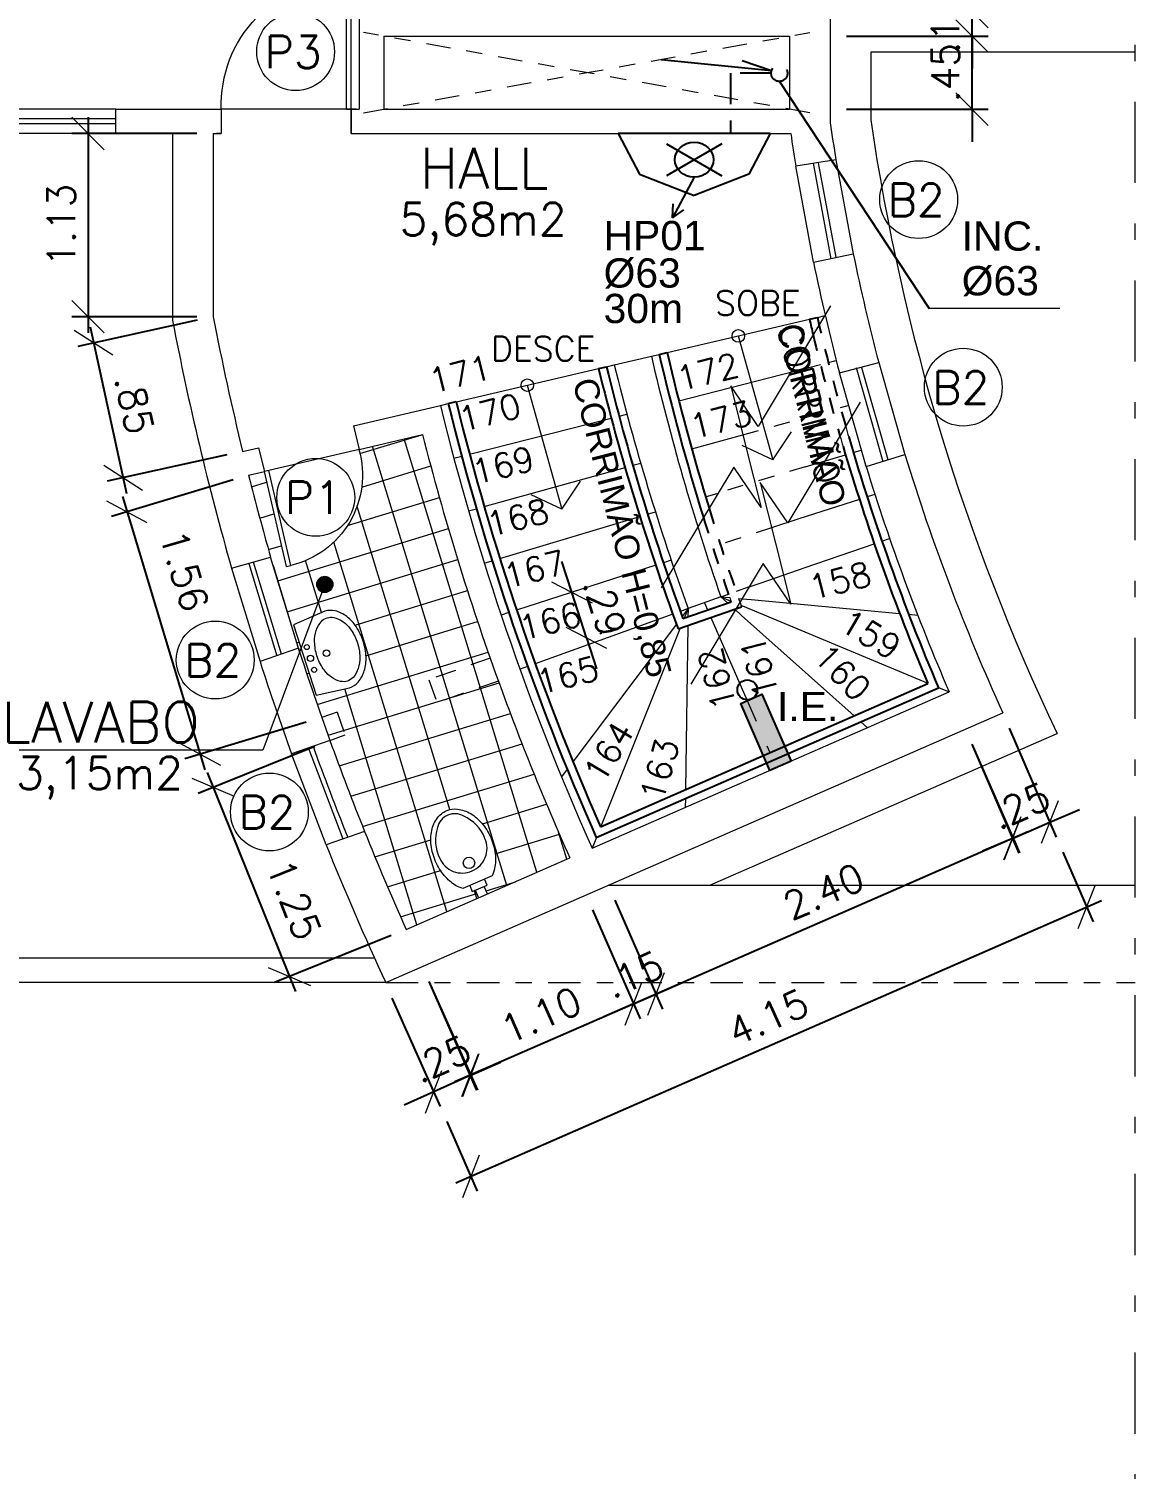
# Model space of a CAD drawing. Header units: millimetres. Extents: x 521 to 1055, y 261 to 520.
# Drawn here: x 718.69 to 725.5, y 388.07 to 396.94 of the extents above; entities that cross this region are included whole.
import ezdxf
from ezdxf.enums import TextEntityAlignment as Align

# ---------------------------------------------------------------- set-up
doc = ezdxf.new("R2010")
doc.units = ezdxf.units.MM
for name, pattern in [('CONTINU', [0]), ('DASHDOT', [1, 0.5, -0.25, 0, -0.25]), ('DASHDOTX2', [2, 1, -0.5, 0, -0.5]), ('DIVIDE2', [15.875, 6.35, -3.175, 0, -3.175, 0, -3.175]), ('HIDDEN', [9.525, 6.35, -3.175])]:
    doc.linetypes.add(name, pattern=pattern)
doc.layers.add('0.1', color=8, linetype='Continuous', lineweight=13)
doc.layers.add('ppci', color=8, linetype='Continuous')
doc.styles.add('80X50', font='romans.shx')
doc.styles.add('ROMANS', font='romans')
doc.styles.get("Standard").update_dxf_attribs({"font": 'romans.shx'})
doc.styles.add('STYLE1', font='sanss___.ttf')
doc.dimstyles.new('Fares Eng - 50', dxfattribs={"dimscale": 2, "dimtxt": 0.085, "dimasz": 0.1, "dimexe": 0.05, "dimexo": 0.05, "dimgap": 0.04, "dimtad": 1, "dimzin": 4, "dimdsep": 46, "dimtxsty": 'ROMANS', "dimblk1": 'OBLIQUE', "dimblk2": 'OBLIQUE', "dimsah": 1, "dimcen": 0.05, "dimdle": 0.05, "dimclrd": 8, "dimclre": 8, "dimclrt": 8, "dimaunit": 1, "dimadec": 0, "dimazin": 0, "dimtfac": 1, "dimtix": 1, "dimtmove": 2, "dimatfit": 0, "dimldrblk": 'OPEN90', "dimfxl": 1, "dimtolj": 1, "dimtzin": 0, "dimarcsym": 0})

# ---------------------------------------------------------------- blocks, each defined once
blk = doc.blocks.new('_OBLIQUE')
at = {"color": 0, "linetype": 'ByBlock'}
blk.add_line((-0.5, -0.5), (0.5, 0.5), dxfattribs=at)
blk = doc.blocks.new('*D457')
at = {"layer": '0.1', "color": 8, "linetype": 'CONTINU', "lineweight": -2, "transparency": 16777216}
for p, q in [((722.035, 393.4723), (721.9736, 393.6626)), ((722.1256, 393.1918), (722.035, 393.4723)), ((722.1162, 393.4985), (722.1302, 393.503)), ((722.1256, 393.1918), (722.1871, 393.0015)), ((722.2068, 393.218), (722.2208, 393.2225))]:
    blk.add_line(p, q, dxfattribs=at)
at = {"layer": 'DEFPOINTS', "color": 0, "linetype": 'CONTINU', "lineweight": -2, "transparency": 16777216}
for p in [(722.021, 393.4677), (722.035, 393.4723), (722.1116, 393.1873)]:
    blk.add_point(p, dxfattribs=at)
at = {"layer": '0.1', "color": 8, "linetype": 'CONTINU', "lineweight": -2, "transparency": 16777216, "xscale": 0.2, "yscale": 0.2, "zscale": 0.2}
for p, rotation in [((722.035, 393.4723), 287.8981106747853), ((722.1256, 393.1918), 107.8981106747853)]:
    blk.add_blockref('_OBLIQUE', p, dxfattribs=dict(at, rotation=rotation))
at = {"layer": '0.1', "color": 8, "linetype": 'CONTINU', "transparency": 16777216, "insert": (722.2373, 393.3827), "char_height": 0.17, "attachment_point": 5, "rotation": 287.89811, "style": 'ROMANS'}
blk.add_mtext('\\A1;.29', dxfattribs=at)
blk = doc.blocks.new('_Open90')
at = {"color": 0, "linetype": 'ByBlock', "lineweight": -2}
for p, q in [((-0.5, 0.5), (0, 0)), ((0, 0), (-1, 0)), ((0, 0), (-0.5, -0.5))]:
    blk.add_line(p, q, dxfattribs=at)
blk = doc.blocks.new('P60')
at = {"color": 252}
blk.add_lwpolyline([(-0.6, 0.0596), (0, 0.0596), (0, 0.03), (-0.6, 0.03)], close=True, dxfattribs=at)
at = {"color": 8}
blk.add_arc((-0.0289, 0.0596), 0.5711, 87.10254, 180, dxfattribs=at)
blk = doc.blocks.new('Vaso')
for points in [[(0.03, -0.05), (0.03, 0), (-0.03, 0), (-0.03, -0.05)], [(0.05, -0.09), (0.05, -0.05), (-0.05, -0.05), (-0.05, -0.09)]]:
    blk.add_lwpolyline(points)
for points in [[(0.1829, -0.31, -0.071776), (0.168, -0.4129, -0.083144), (0.1287, -0.4938, -0.106699), (0.0652, -0.5518, -0.132564), (-0.0021, -0.57, -0.132564), (-0.0694, -0.5518, -0.106699), (-0.1329, -0.4938, -0.083144), (-0.1722, -0.4129, -0.071776), (-0.1871, -0.31, -0.071776), (-0.1722, -0.2071, -0.083144), (-0.1329, -0.1262, -0.060171), (-0.1, -0.09), (0.0958, -0.09, -0.060171), (0.1287, -0.1262, -0.083144), (0.168, -0.2071, -0.071776)], [(-0.0876, -0.4972, 0.2474), (0, -0.5413, 0.2474), (0.0876, -0.4972, 0.197858), (0.1521, -0.3175, 0.418329), (0, -0.1675, 0.418329), (-0.1521, -0.3175, 0.197858)]]:
    blk.add_lwpolyline(points, format="xyb", close=True)
blk.add_circle((-0.0021, -0.22), 0.0352)
blk = doc.blocks.new('Cuba-emp')
blk.add_lwpolyline([(0.21, 0.2482), (0, 0.2274), (0, -0.2274), (0.21, -0.2482, 0.137816), (0.2706, -0.2312, 0.107041), (0.3288, -0.1757, 0.080751), (0.3645, -0.099, 0.068643), (0.378, -0.0007, 0.068643), (0.3645, 0.0976, 0.080751), (0.3288, 0.1743, 0.107041), (0.2706, 0.2298, 0.115752), (0.21, 0.2482)], format="xyb")
blk.add_lwpolyline([(0.21, 0.2045, -0.131827), (0.2501, 0.1937, -0.106633), (0.2967, 0.1515, -0.083482), (0.3283, 0.0871, -0.072232), (0.3409, 0, -0.072232), (0.3283, -0.0871, -0.083482), (0.2967, -0.1515, -0.106633), (0.2501, -0.1937, -0.131827), (0.21, -0.2045, -0.131827), (0.1699, -0.1937, -0.106633), (0.1233, -0.1515, -0.083482), (0.0918, -0.0871, -0.072232), (0.0791, 0, -0.072232), (0.0918, 0.0871, -0.083482), (0.1233, 0.1515, -0.106633), (0.1699, 0.1937, -0.131827)], format="xyb", close=True)
for centre, radius in [((0.0365, -0.0023), 0.0193), ((0.0365, -0.0023), 0.0193), ((0.0358, 0.0711), 0.0155), ((0.1403, -0.0014), 0.0198), ((0.0358, -0.0757), 0.0155)]:
    blk.add_circle(centre, radius)
blk = doc.blocks.new('ÁREA')
for p in [(0.00005, 0.003762), (0, 0)]:
    blk.add_attdef('COMPARTIMENTO', text='', height=0.0025).set_placement(p, align=Align.CENTER)
at = {"color": 1}
for p in [(-0.00005, -0.003762), (-0.000099, -0.007523)]:
    blk.add_attdef('ÁREA', text='', height=0.002, dxfattribs=at).set_placement(p, align=Align.CENTER)
blk = doc.blocks.new('*D567')
at = {"layer": '0.1', "color": 8, "linetype": 'CONTINU', "lineweight": -2, "transparency": 16777216}
for p, q in [((722.1625, 391.517), (722.4553, 390.8472)), ((721.1546, 391.0765), (721.4473, 390.4066)), ((722.5069, 390.9788), (721.3156, 390.4582))]:
    blk.add_line(p, q, dxfattribs=at)
at = {"layer": 'DEFPOINTS', "color": 0, "linetype": 'CONTINU', "lineweight": -2, "transparency": 16777216}
for p in [(722.1225, 391.6086), (721.1145, 391.1681), (721.4072, 390.4983)]:
    blk.add_point(p, dxfattribs=at)
at = {"layer": '0.1', "color": 8, "linetype": 'CONTINU', "lineweight": -2, "transparency": 16777216, "xscale": 0.2, "yscale": 0.2, "zscale": 0.2}
for p, rotation in [((722.4152, 390.9388), 23.6073275904079), ((721.4072, 390.4983), 203.6073275904079)]:
    blk.add_blockref('_OBLIQUE', p, dxfattribs=dict(at, rotation=rotation))
at = {"layer": '0.1', "color": 8, "linetype": 'CONTINU', "transparency": 16777216, "insert": (721.8452, 390.8697), "char_height": 0.17, "attachment_point": 5, "rotation": 23.60733, "style": 'ROMANS'}
blk.add_mtext('\\A1;1.10', dxfattribs=at)
blk = doc.blocks.new('*D568')
at = {"layer": '0.1', "color": 8, "linetype": 'CONTINU', "lineweight": -2, "transparency": 16777216}
for p, q in [((722.3, 391.5771), (722.5927, 390.9072)), ((722.1625, 391.517), (722.4553, 390.8472)), ((722.5527, 390.9989), (722.7359, 391.079)), ((722.4152, 390.9388), (722.5527, 390.9989)), ((722.4152, 390.9388), (722.232, 390.8587))]:
    blk.add_line(p, q, dxfattribs=at)
at = {"layer": 'DEFPOINTS', "color": 0, "linetype": 'CONTINU', "lineweight": -2, "transparency": 16777216}
for p in [(722.2599, 391.6687), (722.1225, 391.6086), (722.5527, 390.9989)]:
    blk.add_point(p, dxfattribs=at)
at = {"layer": '0.1', "color": 8, "linetype": 'CONTINU', "lineweight": -2, "transparency": 16777216, "xscale": 0.2, "yscale": 0.2, "zscale": 0.2}
for p, rotation in [((722.5527, 390.9989), 203.6073275903514), ((722.4152, 390.9388), 23.60732759035138)]:
    blk.add_blockref('_OBLIQUE', p, dxfattribs=dict(at, rotation=rotation))
at = {"layer": '0.1', "color": 8, "linetype": 'CONTINU', "transparency": 16777216, "insert": (722.4179, 391.12), "char_height": 0.17, "attachment_point": 5, "rotation": 23.60733, "style": 'ROMANS'}
blk.add_mtext('\\A1;.15', dxfattribs=at)
blk = doc.blocks.new('*D569')
at = {"layer": '0.1', "color": 8, "linetype": 'CONTINU', "lineweight": -2, "transparency": 16777216}
for p, q in [((721.1552, 391.0768), (721.4535, 390.408)), ((720.9269, 390.9749), (721.2252, 390.3062)), ((721.4128, 390.4993), (721.5954, 390.5808)), ((721.4128, 390.4993), (721.1844, 390.3975)), ((721.1844, 390.3975), (721.0018, 390.316))]:
    blk.add_line(p, q, dxfattribs=at)
at = {"layer": 'DEFPOINTS', "color": 0, "linetype": 'CONTINU', "lineweight": -2, "transparency": 16777216}
for p in [(721.1145, 391.1681), (720.8862, 391.0663), (721.1844, 390.3975)]:
    blk.add_point(p, dxfattribs=at)
at = {"layer": '0.1', "color": 8, "linetype": 'CONTINU', "lineweight": -2, "transparency": 16777216, "xscale": 0.2, "yscale": 0.2, "zscale": 0.2}
for p, rotation in [((721.4128, 390.4993), 204.0350985561813), ((721.1844, 390.3975), 24.03509855618129)]:
    blk.add_blockref('_OBLIQUE', p, dxfattribs=dict(at, rotation=rotation))
at = {"layer": '0.1', "color": 8, "linetype": 'CONTINU', "transparency": 16777216, "insert": (721.2314, 390.5991), "char_height": 0.17, "attachment_point": 5, "rotation": 24.0351, "style": 'ROMANS'}
blk.add_mtext('\\A1;.25', dxfattribs=at)
blk = doc.blocks.new('*D570')
at = {"layer": '0.1', "color": 8, "linetype": 'CONTINU', "lineweight": -2, "transparency": 16777216}
for p, q in [((724.4991, 392.5382), (724.7918, 391.8683)), ((722.461, 390.9588), (724.8434, 392)), ((722.3, 391.5771), (722.5927, 390.9072))]:
    blk.add_line(p, q, dxfattribs=at)
at = {"layer": 'DEFPOINTS', "color": 0, "linetype": 'CONTINU', "lineweight": -2, "transparency": 16777216}
for p in [(724.459, 392.6298), (724.7518, 391.96), (722.2599, 391.6687)]:
    blk.add_point(p, dxfattribs=at)
at = {"layer": '0.1', "color": 8, "linetype": 'CONTINU', "lineweight": -2, "transparency": 16777216, "xscale": 0.2, "yscale": 0.2, "zscale": 0.2}
for p, rotation in [((724.7518, 391.96), 23.60732759040609), ((722.5527, 390.9989), 203.6073275904061)]:
    blk.add_blockref('_OBLIQUE', p, dxfattribs=dict(at, rotation=rotation))
at = {"layer": '0.1', "color": 8, "linetype": 'CONTINU', "transparency": 16777216, "insert": (723.5862, 391.6306), "char_height": 0.17, "attachment_point": 5, "rotation": 23.60733, "style": 'ROMANS'}
blk.add_mtext('\\A1;2.40', dxfattribs=at)
blk = doc.blocks.new('*D571')
at = {"layer": '0.1', "color": 8, "linetype": 'CONTINU', "lineweight": -2, "transparency": 16777216}
for p, q in [((724.7282, 392.637), (725.0181, 391.9646)), ((724.4986, 392.538), (724.7885, 391.8656)), ((724.9785, 392.0565), (725.1622, 392.1356)), ((724.7489, 391.9575), (724.9785, 392.0565)), ((724.7489, 391.9575), (724.5653, 391.8783))]:
    blk.add_line(p, q, dxfattribs=at)
at = {"layer": 'DEFPOINTS', "color": 0, "linetype": 'CONTINU', "lineweight": -2, "transparency": 16777216}
for p in [(724.6886, 392.7288), (724.459, 392.6298), (724.9785, 392.0565)]:
    blk.add_point(p, dxfattribs=at)
at = {"layer": '0.1', "color": 8, "linetype": 'CONTINU', "lineweight": -2, "transparency": 16777216, "xscale": 0.2, "yscale": 0.2, "zscale": 0.2}
for p, rotation in [((724.9785, 392.0565), 203.3250614767687), ((724.7489, 391.9575), 23.32506147676869)]:
    blk.add_blockref('_OBLIQUE', p, dxfattribs=dict(at, rotation=rotation))
at = {"layer": '0.1', "color": 8, "linetype": 'CONTINU', "transparency": 16777216, "insert": (724.7984, 392.1585), "char_height": 0.17, "attachment_point": 5, "rotation": 23.32506, "style": 'ROMANS'}
blk.add_mtext('\\A1;.25', dxfattribs=at)
blk = doc.blocks.new('*D572')
at = {"layer": '0.1', "color": 8, "linetype": 'CONTINU', "lineweight": -2, "transparency": 16777216}
for p, q in [((725.0582, 391.873), (725.246, 391.4434)), ((721.3214, 389.8365), (725.2976, 391.5751)), ((721.2652, 390.2145), (721.4531, 389.7849))]:
    blk.add_line(p, q, dxfattribs=at)
at = {"layer": 'DEFPOINTS', "color": 0, "linetype": 'CONTINU', "lineweight": -2, "transparency": 16777216}
for p in [(725.0181, 391.9646), (725.206, 391.535), (721.2252, 390.3062)]:
    blk.add_point(p, dxfattribs=at)
at = {"layer": '0.1', "color": 8, "linetype": 'CONTINU', "lineweight": -2, "transparency": 16777216, "xscale": 0.2, "yscale": 0.2, "zscale": 0.2}
for p, rotation in [((725.206, 391.535), 23.61734848958396), ((721.413, 389.8766), 203.617348489584)]:
    blk.add_blockref('_OBLIQUE', p, dxfattribs=dict(at, rotation=rotation))
at = {"layer": '0.1', "color": 8, "linetype": 'CONTINU', "transparency": 16777216, "insert": (723.2434, 390.857), "char_height": 0.17, "attachment_point": 5, "rotation": 23.61735, "style": 'ROMANS'}
blk.add_mtext('\\A1;4.15', dxfattribs=at)
blk = doc.blocks.new('*D636')
at = {"layer": '0.1', "color": 8, "linetype": 'CONTINU', "lineweight": -2, "transparency": 16777216}
for p, q in [((719.0554, 396.3965), (719.0554, 395.0691)), ((719.7264, 396.2965), (718.9554, 396.2965)), ((719.7264, 395.1691), (718.9554, 395.1691))]:
    blk.add_line(p, q, dxfattribs=at)
at = {"layer": 'DEFPOINTS', "color": 0, "linetype": 'CONTINU', "lineweight": -2, "transparency": 16777216}
for p in [(719.8264, 396.2965), (719.0554, 395.1691), (719.8264, 395.1691)]:
    blk.add_point(p, dxfattribs=at)
at = {"layer": '0.1', "color": 8, "linetype": 'CONTINU', "lineweight": -2, "transparency": 16777216, "xscale": 0.2, "yscale": 0.2, "zscale": 0.2}
for p, rotation in [((719.0554, 396.2965), 90), ((719.0554, 395.1691), 270)]:
    blk.add_blockref('_OBLIQUE', p, dxfattribs=dict(at, rotation=rotation))
at = {"layer": '0.1', "color": 8, "linetype": 'CONTINU', "transparency": 16777216, "insert": (718.8904, 395.7328), "char_height": 0.17, "attachment_point": 5, "rotation": 90, "style": 'ROMANS'}
blk.add_mtext('\\A1;1.13', dxfattribs=at)
blk = doc.blocks.new('*D637')
at = {"layer": '0.1', "color": 8, "linetype": 'CONTINU', "lineweight": -2, "transparency": 16777216}
for p, q in [((719.7287, 395.1478), (718.9919, 394.9866)), ((719.0682, 395.1057), (719.2925, 394.0802)), ((719.9102, 394.3177), (719.1734, 394.1565))]:
    blk.add_line(p, q, dxfattribs=at)
at = {"layer": 'DEFPOINTS', "color": 0, "linetype": 'CONTINU', "lineweight": -2, "transparency": 16777216}
for p in [(719.8264, 395.1691), (720.0079, 394.339), (719.2711, 394.1779)]:
    blk.add_point(p, dxfattribs=at)
at = {"layer": '0.1', "color": 8, "linetype": 'CONTINU', "lineweight": -2, "transparency": 16777216, "xscale": 0.2, "yscale": 0.2, "zscale": 0.2}
for p, rotation in [((719.0896, 395.008), 102.3347759635449), ((719.2711, 394.1779), 282.3347759635448)]:
    blk.add_blockref('_OBLIQUE', p, dxfattribs=dict(at, rotation=rotation))
at = {"layer": '0.1', "color": 8, "linetype": 'CONTINU', "transparency": 16777216, "insert": (719.3416, 394.6282), "char_height": 0.17, "attachment_point": 5, "rotation": 282.33478, "style": 'ROMANS'}
blk.add_mtext('\\A1;.85', dxfattribs=at)
blk = doc.blocks.new('*D638')
at = {"layer": '0.1', "color": 8, "linetype": 'CONTINU', "lineweight": -2, "transparency": 16777216}
for p, q in [((724.5, 396.8965), (724.5, 397.0965)), ((723.7264, 396.8965), (724.6, 396.8965)), ((724.5, 396.4465), (724.5, 396.8965)), ((723.7264, 396.4465), (724.6, 396.4465)), ((724.5, 396.4465), (724.5, 396.2465))]:
    blk.add_line(p, q, dxfattribs=at)
at = {"layer": 'DEFPOINTS', "color": 0, "linetype": 'CONTINU', "lineweight": -2, "transparency": 16777216}
for p in [(723.6264, 396.8965), (724.5, 396.8965), (723.6264, 396.4465)]:
    blk.add_point(p, dxfattribs=at)
at = {"layer": '0.1', "color": 8, "linetype": 'CONTINU', "lineweight": -2, "transparency": 16777216, "xscale": 0.2, "yscale": 0.2, "zscale": 0.2}
for p, rotation in [((724.5, 396.8965), 270), ((724.5, 396.4465), 90)]:
    blk.add_blockref('_OBLIQUE', p, dxfattribs=dict(at, rotation=rotation))
at = {"layer": '0.1', "color": 8, "linetype": 'CONTINU', "transparency": 16777216, "insert": (724.335, 396.6715), "char_height": 0.17, "attachment_point": 5, "rotation": 90, "style": 'ROMANS'}
blk.add_mtext('\\A1;.45', dxfattribs=at)
blk = doc.blocks.new('*D573')
at = {"layer": '0.1', "color": 8, "linetype": 'CONTINU', "lineweight": -2, "transparency": 16777216}
for p, q in [((724.5, 397.0465), (724.5, 397.2465)), ((723.7264, 397.0465), (724.6, 397.0465)), ((724.5, 396.8965), (724.5, 397.0465)), ((723.7264, 396.8965), (724.6, 396.8965)), ((724.5, 396.8965), (724.5, 396.6965))]:
    blk.add_line(p, q, dxfattribs=at)
at = {"layer": 'DEFPOINTS', "color": 0, "linetype": 'CONTINU', "lineweight": -2, "transparency": 16777216}
for p in [(723.6264, 397.0465), (724.5, 397.0465), (723.6264, 396.8965)]:
    blk.add_point(p, dxfattribs=at)
at = {"layer": '0.1', "color": 8, "linetype": 'CONTINU', "lineweight": -2, "transparency": 16777216, "xscale": 0.2, "yscale": 0.2, "zscale": 0.2}
for p, rotation in [((724.5, 397.0465), 270), ((724.5, 396.8965), 90)]:
    blk.add_blockref('_OBLIQUE', p, dxfattribs=dict(at, rotation=rotation))
at = {"layer": '0.1', "color": 8, "linetype": 'CONTINU', "transparency": 16777216, "insert": (724.335, 396.9715), "char_height": 0.17, "attachment_point": 5, "rotation": 90, "style": 'ROMANS'}
blk.add_mtext('\\A1;.15', dxfattribs=at)
blk = doc.blocks.new('*D1799')
at = {"layer": '0.1', "color": 8, "linetype": 'CONTINU', "lineweight": -2, "transparency": 16777216}
for p, q in [((719.9484, 394.1645), (719.2003, 393.9385)), ((719.2671, 394.0631), (719.7756, 392.3804)), ((720.399, 392.6732), (719.6509, 392.4472))]:
    blk.add_line(p, q, dxfattribs=at)
at = {"layer": 'DEFPOINTS', "color": 0, "linetype": 'CONTINU', "lineweight": -2, "transparency": 16777216}
for p in [(720.0442, 394.1935), (720.4948, 392.7021), (719.7466, 392.4761)]:
    blk.add_point(p, dxfattribs=at)
at = {"layer": '0.1', "color": 8, "linetype": 'CONTINU', "lineweight": -2, "transparency": 16777216, "xscale": 0.2, "yscale": 0.2, "zscale": 0.2}
for p, rotation in [((719.296, 393.9674), 106.8125133954057), ((719.7466, 392.4761), 286.8125133954057)]:
    blk.add_blockref('_OBLIQUE', p, dxfattribs=dict(at, rotation=rotation))
at = {"layer": '0.1', "color": 8, "linetype": 'CONTINU', "transparency": 16777216, "insert": (719.6482, 393.6065), "char_height": 0.17, "attachment_point": 5, "rotation": 286.81251, "style": 'ROMANS'}
blk.add_mtext('\\A1;1.56', dxfattribs=at)
blk = doc.blocks.new('*D1800')
at = {"layer": '0.1', "color": 8, "linetype": 'CONTINU', "lineweight": -2, "transparency": 16777216}
for p, q in [((720.4524, 392.5235), (719.7341, 392.2338)), ((719.7895, 392.364), (720.3335, 391.0148)), ((720.9216, 391.3598), (720.2033, 391.0701))]:
    blk.add_line(p, q, dxfattribs=at)
at = {"layer": 'DEFPOINTS', "color": 0, "linetype": 'CONTINU', "lineweight": -2, "transparency": 16777216}
for p in [(720.5452, 392.5609), (721.0144, 391.3972), (720.2961, 391.1075)]:
    blk.add_point(p, dxfattribs=at)
at = {"layer": '0.1', "color": 8, "linetype": 'CONTINU', "lineweight": -2, "transparency": 16777216, "xscale": 0.2, "yscale": 0.2, "zscale": 0.2}
for p, rotation in [((719.8269, 392.2712), 111.9601388163917), ((720.2961, 391.1075), 291.9601388163917)]:
    blk.add_blockref('_OBLIQUE', p, dxfattribs=dict(at, rotation=rotation))
at = {"layer": '0.1', "color": 8, "linetype": 'CONTINU', "transparency": 16777216, "insert": (720.3245, 391.5816), "char_height": 0.17, "attachment_point": 5, "rotation": 291.96014, "style": 'ROMANS'}
blk.add_mtext('\\A1;1.25', dxfattribs=at)
blk = doc.blocks.new('P80')
for points in [[(0, 0.86), (0, 0.83), (0.15, 0.83), (0.15, 0.86)], [(0, 0), (0, 0.03), (0.15, 0.03), (0.15, 0)]]:
    blk.add_lwpolyline(points)
blk.add_lwpolyline([(-0.8, 0.06), (0, 0.06), (0, 0.03), (-0.8, 0.03)], close=True)
at = {"color": 8}
blk.add_arc((-0.0251, 0.0555), 0.7749, 88.14082, 179.6698, dxfattribs=at)

msp = doc.modelspace()

# ---------------------------------------------------------------- hatches: boundary and pattern name
at = {"layer": '0.1'}
h = msp.add_hatch(dxfattribs=at)
h.set_pattern_fill('_USER', color=8, scale=0.2, angle=17, style=0, double=1, pattern_type=0)
h.set_pattern_definition([(17, (720.04415, 391.39717), (-0.058474, 0.191261), []), (107, (720.04415, 391.39717), (-0.191261, -0.058474), [])])
h.paths.add_polyline_path([(721.11563, 394.44332), (720.72368, 394.35192, -0.429104), (720.30444, 393.63805), (720.27562, 393.63133), (720.13936, 394.21565), (720.11014, 394.20884), (720.04415, 394.19345, 0.0075426), (720.18033, 393.68877), (720.35089, 393.12855, 0.0003492), (720.35834, 393.10553), (720.36699, 393.12864), (720.32057, 393.27279), (720.44041, 393.32491), (720.4963, 393.47432, -0.3128508), (720.46393, 393.521, -1), (720.56361, 393.521, -0.5234024), (720.4963, 393.47432), (720.44041, 393.32491), (720.51409, 393.35695, -0.1157522), (720.57741, 393.35798, -0.1070412), (720.64984, 393.32303, -0.0807505), (720.70727, 393.26099, -0.0686428), (720.75033, 393.17153, -0.0686428), (720.76756, 393.07376, -0.0807505), (720.75712, 392.98986, -0.1070412), (720.71869, 392.91921, -0.1378156), (720.66624, 392.88444), (720.45998, 392.83987), (720.36699, 393.12864), (720.35834, 393.10553, 0.0061443), (720.49476, 392.70213), (720.58909, 392.73533), (720.6395, 392.59406), (720.54517, 392.56086, 0.0086605), (720.75907, 392.00006, 0.0094474), (721.01439, 391.39717), (721.46058, 391.59217), (721.44056, 391.63799), (721.42223, 391.62998), (721.40621, 391.66663), (721.36425, 391.6483, -0.060172), (721.31961, 391.66824, -0.0831447), (721.25117, 391.72662, -0.0717749), (721.19634, 391.815, -0.0717749), (721.16872, 391.91528, -0.0831455), (721.17236, 392.00516, -0.1066992), (721.20736, 392.08376, -0.1325636), (721.26173, 392.12733, -0.1325636), (721.33064, 392.13763, -0.1066992), (721.41209, 392.10994, -0.0831455), (721.48053, 392.05156, -0.0717749), (721.53537, 391.96317, -0.0717749), (721.56299, 391.86289, -0.0831447), (721.55934, 391.77301, -0.060172), (721.54366, 391.7267), (721.49784, 391.70668), (721.51386, 391.67003), (721.49553, 391.66202), (721.51556, 391.6162), (722.02237, 391.8377, -0.0180892), (721.58283, 392.92605), (721.20548, 392.79325), (721.15507, 392.93452), (721.53238, 393.06732, -0.022161)])
h.paths.add_polyline_path([(721.58283, 392.92605, -0.002311), (721.53238, 393.06732), (721.15507, 392.93452), (721.20548, 392.79325)], flags=17)
h.paths.add_polyline_path([(720.58909, 392.73533), (720.49476, 392.70213, 0.0021643), (720.54517, 392.56086), (720.6395, 392.59406)], flags=17)
at = {"layer": '0.1', "linetype": 'CONTINU'}
msp.add_hatch(color=8, dxfattribs=at).paths.add_polyline_path([(720.56361, 393.521, 1), (720.46393, 393.521, 1)])
at = {"layer": 'ppci'}
msp.add_hatch(color=10, dxfattribs=at).paths.add_polyline_path([(723.20576, 392.84439), (723.07519, 392.78732), (723.25481, 392.37633), (723.38538, 392.43339)])

# ---------------------------------------------------------------- linework, layer by layer
at = {"layer": '0.1', "color": 8, "linetype": 'DASHDOTX2', "ltscale": 0.5}
msp.add_line((725.50474, 365.19275), (725.50474, 428.20423), dxfattribs=at)
at = {"layer": '0.1', "color": 7}
for p, q in [((720.72637, 397.62149), (720.72637, 396.44649)), ((723.62637, 397.04649), (723.62637, 396.36249)), ((720.87637, 396.89649), (723.37637, 396.89649)), ((720.87637, 396.89649), (720.87637, 396.44649)), ((723.37637, 396.89649), (723.37637, 396.44649)), ((719.22637, 396.29649), (719.22637, 396.44649)), ((719.22637, 396.44649), (719.87637, 396.44649)), ((719.87637, 396.44649), (719.87637, 396.29649)), ((720.67637, 396.29649), (720.67637, 396.44649)), ((720.67637, 396.44649), (720.72637, 396.44649)), ((720.87637, 396.44649), (723.37637, 396.44649)), ((719.22637, 396.29649), (719.57637, 396.29649)), ((719.57637, 396.29649), (719.57637, 395.14529)), ((719.82637, 396.29649), (719.87637, 396.29649)), ((719.82637, 396.29649), (719.82637, 395.16912)), ((720.67637, 396.29649), (723.38336, 396.29649)), ((723.66125, 396.13521), (723.41447, 396.09518)), ((723.52349, 395.50503), (723.76828, 395.5558)), ((722.29664, 394.87275), (722.52476, 394.92595)), ((723.68316, 394.82324), (723.92504, 394.88644)), ((720.68968, 394.49801), (721.22531, 394.62292)), ((720.68968, 394.49801), (720.72594, 394.35244)), ((720.72594, 394.35244), (721.11563, 394.44332)), ((720.00789, 394.33902), (720.10529, 394.36173)), ((720.10529, 394.36173), (720.14155, 394.21617)), ((723.84753, 394.24605), (724.08642, 394.31976)), ((720.04415, 394.19345), (720.14155, 394.21617)), ((719.93997, 393.62001), (720.18033, 393.68877)), ((722.95253, 393.44468), (722.75082, 393.37191)), ((720.35089, 393.12855), (720.11499, 393.04553)), ((722.15982, 391.89777), (724.35893, 392.85887)), ((720.88874, 391.06942), (724.6891, 392.73034)), ((720.54517, 392.56086), (720.30934, 392.47786)), ((720.75907, 392.00006), (720.52303, 391.91699)), ((721.01439, 391.39717), (722.02237, 391.8377))]:
    msp.add_line(p, q, dxfattribs=at)
at = {"layer": '0.1', "color": 8, "linetype": 'DASHDOT', "ltscale": 0.3}
for p, q in [((720.75137, 396.42399), (723.50137, 396.91899)), ((723.50137, 396.42399), (720.75137, 396.91899))]:
    msp.add_line(p, q, dxfattribs=at)
at = {"layer": '0.1', "color": 8}
for p, q in [((725.50474, 396.79649), (723.87637, 396.79649)), ((723.87637, 396.79649), (723.87637, 396.38057)), ((723.06039, 395.05085), (723.27206, 394.28823)), ((721.76097, 394.74783), (721.97264, 393.98521)), ((723.27206, 394.28823), (723.3877, 394.46017)), ((723.27206, 394.28823), (723.08434, 394.37598)), ((721.97264, 393.98521), (722.08828, 394.15715)), ((721.97264, 393.98521), (721.78493, 394.07296)), ((720.24703, 393.092), (720.07456, 393.65851)), ((720.35089, 393.12855), (720.18033, 393.68877)), ((722.88588, 391.66942), (725.02365, 392.60372)), ((722.26161, 391.66942), (725.50474, 391.66942)), ((720.82014, 391.21942), (717.37637, 391.21942)), ((720.88874, 391.06942), (717.37637, 391.06942))]:
    msp.add_line(p, q, dxfattribs=at)
at = {"layer": '0.1', "color": 8, "linetype": 'CONTINU', "lineweight": -2}
msp.add_line((723.31322, 396.61767), (724.23563, 395.21947), dxfattribs=at)
at = {"layer": '0.1', "color": 8, "linetype": 'CONTINU'}
for p, q in [((719.22637, 396.44649), (717.22637, 396.44649)), ((720.67637, 396.44649), (719.87637, 396.44649)), ((719.22637, 396.38649), (717.22637, 396.38649)), ((719.22637, 396.35649), (717.22637, 396.35649)), ((719.22637, 396.29649), (717.22637, 396.29649)), ((723.52349, 395.50503), (723.41447, 396.09518)), ((723.63166, 395.52501), (723.52264, 396.11517)), ((723.55308, 396.11523), (723.66011, 395.53582)), ((723.66125, 396.13521), (723.76828, 395.5558)), ((725.04082, 395.21947), (724.23563, 395.21947)), ((722.62215, 394.94866), (723.49863, 395.15305)), ((723.54733, 395.1644), (723.59602, 395.17576)), ((722.52476, 394.92595), (722.57345, 394.9373)), ((721.3227, 394.64563), (722.19925, 394.85004)), ((722.24794, 394.86139), (722.29664, 394.87275)), ((722.69478, 394.65122), (723.56682, 394.87382)), ((723.61526, 394.88619), (723.66371, 394.89855)), ((723.95332, 394.27618), (723.78895, 394.85337)), ((723.81924, 394.85631), (723.98062, 394.28964)), ((723.92504, 394.88644), (724.08642, 394.31976)), ((723.84753, 394.24605), (723.68316, 394.82324)), ((721.22531, 394.62292), (721.274, 394.63427)), ((723.68907, 394.60909), (723.73725, 394.62246)), ((721.40569, 394.32217), (722.27779, 394.54478)), ((722.32624, 394.55715), (722.37469, 394.56952)), ((722.77367, 394.35501), (723.08876, 394.44247)), ((720.72594, 394.35244), (720.14155, 394.21617)), ((723.47191, 394.2444), (723.72078, 394.31909)), ((723.76866, 394.33346), (723.81655, 394.34783)), ((721.30879, 394.29743), (721.35724, 394.3098)), ((721.4955, 394.00025), (722.36278, 394.24097)), ((722.41097, 394.25434), (722.45915, 394.26771)), ((722.85876, 394.06038), (722.9358, 394.0835)), ((723.90153, 394.07504), (723.85395, 394.05967)), ((721.39914, 393.9735), (721.44732, 393.98687)), ((722.50202, 393.95332), (722.54992, 393.96769)), ((723.80637, 394.04431), (723.43303, 393.92374)), ((721.59205, 393.68022), (722.45413, 393.93895)), ((723.43303, 393.92374), (723.26562, 393.86967)), ((723.94479, 393.78807), (723.99204, 393.80443)), ((723.47311, 393.62484), (723.89754, 393.77172)), ((719.93997, 393.62001), (720.11499, 393.04553)), ((720.04574, 393.65027), (720.21884, 393.08208)), ((721.49626, 393.65147), (721.54416, 393.66585)), ((722.5517, 393.63911), (721.69519, 393.3625)), ((722.64687, 393.66984), (722.59929, 393.65448)), ((723.20129, 393.53077), (723.47311, 393.62484)), ((720.51377, 393.521), (720.13191, 392.50026)), ((723.12819, 393.50547), (723.20129, 393.53077)), ((722.95253, 393.44468), (722.99978, 393.46103)), ((722.95253, 393.44468), (723.01443, 393.4189)), ((722.95253, 393.44468), (723.0072, 393.43963)), ((722.95253, 393.44468), (722.99528, 393.40657)), ((723.12819, 393.50547), (723.04703, 393.47739)), ((723.06192, 393.43457), (723.13922, 393.42743)), ((723.13922, 393.42743), (724.05392, 393.34289)), ((721.64761, 393.34713), (721.60003, 393.33176)), ((722.65675, 393.33798), (721.81016, 393.03256)), ((722.75082, 393.37191), (722.70379, 393.35495)), ((722.75082, 393.37191), (722.71492, 393.3242)), ((722.75082, 393.37191), (722.72757, 393.31392)), ((722.75082, 393.37191), (722.75013, 393.32173)), ((722.85167, 393.4083), (722.8712, 393.36363)), ((723.03803, 393.36845), (723.08086, 393.33027)), ((723.0765, 393.39304), (723.11015, 393.37903)), ((723.11015, 393.37903), (724.2267, 392.91395)), ((722.67906, 393.27655), (722.04164, 392.4294)), ((722.70294, 393.25249), (722.21286, 392.03009)), ((722.74939, 393.26856), (722.73543, 392.25847)), ((722.89128, 393.31767), (723.1704, 392.67902)), ((723.08086, 393.33027), (723.77396, 392.71235)), ((724.10946, 393.33775), (724.16506, 393.33261)), ((721.76313, 393.01559), (721.71609, 392.99863)), ((724.29269, 392.88647), (724.35893, 392.85887)), ((723.81503, 392.67574), (723.8561, 392.63912)), ((720.13191, 392.50026), (718.39079, 392.50026)), ((720.52303, 391.91699), (720.30934, 392.47786)), ((720.62683, 391.95352), (720.41314, 392.51439)), ((723.23707, 392.52646), (723.25496, 392.48553)), ((722.00663, 392.38287), (721.97166, 392.33639)), ((722.73467, 392.20357), (722.73391, 392.14867)), ((722.18634, 391.96393), (722.15982, 391.89777))]:
    msp.add_line(p, q, dxfattribs=at)
at = {"layer": '0.1', "color": 8, "linetype": 'DASHDOT', "ltscale": 0.2}
for p, q in [((723.08876, 394.44247), (723.64089, 394.59571)), ((723.47191, 394.2444), (722.9358, 394.0835)), ((723.26562, 393.86967), (722.94992, 393.76772))]:
    msp.add_line(p, q, dxfattribs=at)
at = {"layer": '0.1', "color": 8, "linetype": 'HIDDEN', "ltscale": 0.02}
for p, q in [((721.53238, 393.06732), (721.15507, 392.93452)), ((721.15507, 392.93452), (721.20548, 392.79325)), ((721.58283, 392.92605), (721.20548, 392.79325)), ((720.58909, 392.73533), (720.49476, 392.70213)), ((720.58909, 392.73533), (720.6395, 392.59406)), ((720.54517, 392.56086), (720.6395, 392.59406))]:
    msp.add_line(p, q, dxfattribs=at)
at = {"layer": '0.1', "color": 8, "linetype": 'DASHDOT', "ltscale": 0.4}
msp.add_line((720.88874, 391.06942), (725.50474, 391.06942), dxfattribs=at)
at = {"layer": '0.1', "color": 8}
for points in [[(723.62849, 395.23672), (723.18239, 394.49404), (723.0137, 394.74333), (723.10714, 394.36877), (723.20059, 393.9942), (723.0319, 394.24349), (722.58579, 393.50081)], [(723.81084, 394.64197), (723.36473, 393.89928), (723.19604, 394.14857), (723.28949, 393.77401), (723.38293, 393.39944), (723.21424, 393.64874), (722.76814, 392.90605)]]:
    msp.add_lwpolyline(points, dxfattribs=at)
for centre, radius in [((720.33384, 396.80058), 0.23964), ((724.17128, 395.88994), 0.23964), ((723.06039, 395.05085), 0.03865), ((724.44579, 394.73517), 0.23964), ((721.76097, 394.74783), 0.03865), ((720.45815, 394.05674), 0.23964), ((719.83894, 393.05552), 0.23964), ((720.17251, 392.12032), 0.23964)]:
    msp.add_circle(centre, radius, dxfattribs=at)
at = {"layer": '0.1', "color": 8, "linetype": 'CONTINU'}
msp.add_circle((720.51377, 393.521), 0.04984, dxfattribs=at)
at = {"layer": '0.1', "color": 7}
for centre, radius, start, end in [((736.95952, 398.29208), 13.47205, 188.234731, 189.212682), ((736.95952, 398.29208), 13.72205, 188.362157, 189.212682), ((736.95952, 398.29208), 13.47205, 191.718753, 194.642841), ((736.95952, 398.29208), 13.72205, 191.718753, 194.642841), ((736.83915, 398.45443), 17.57708, 190.851515, 195.964456), ((736.83915, 398.45443), 17.32708, 190.929756, 193.739796), ((736.83915, 398.45443), 14.97708, 193.836018, 199.837439), ((736.95952, 398.29208), 14.82205, 193.126583, 199.089194), ((736.83915, 398.45443), 16.07708, 193.787476, 204.068359), ((736.83915, 398.45443), 16.22708, 194.311068, 199.918804), ((736.95952, 398.29208), 13.47205, 197.148912, 204.383083), ((736.95952, 398.29208), 13.72205, 197.148912, 203.325061), ((736.83915, 398.45443), 17.32708, 194.235862, 195.964456), ((736.83915, 398.45443), 17.32708, 197.900975, 199.885179), ((736.83915, 398.45443), 17.57708, 197.922146, 199.878124), ((736.83915, 398.45443), 16.22708, 199.918804, 204.064097), ((736.83915, 398.45443), 17.32708, 201.869979, 204.035099), ((736.83915, 398.45443), 17.57708, 201.834672, 204.844028)]:
    msp.add_arc(centre, radius, start, end, dxfattribs=at)
at = {"layer": '0.1', "color": 8}
msp.add_arc((736.95952, 398.29208), 13.22205, 188.312353, 205.481399, dxfattribs=at)
at = {"layer": '0.1', "color": 8, "linetype": 'CONTINU'}
for centre, radius, start, end in [((736.95952, 398.29208), 13.77205, 196.010616, 196.292339), ((736.95952, 398.29208), 13.82205, 196.203573, 196.483408), ((736.95952, 398.29208), 14.77205, 199.177073, 199.283127), ((736.95952, 398.29208), 14.72205, 199.265611, 199.47838), ((736.83915, 398.45443), 17.32708, 199.885179, 201.869979), ((736.83915, 398.45443), 17.43708, 199.88205, 201.854319)]:
    msp.add_arc(centre, radius, start, end, dxfattribs=at)
at = {"layer": 'ppci', "color": 10}
for q in [(722.58448, 396.74984), (723.08324, 396.74436)]:
    msp.add_line((723.26579, 396.68349), q, dxfattribs=at)
at = {"layer": 'ppci', "color": 12, "linetype": 'DIVIDE2', "ltscale": 0.03}
for p, q in [((723.26322, 396.66767), (723.01322, 396.66767)), ((723.01322, 396.66767), (723.01322, 396.29649))]:
    msp.add_line(p, q, dxfattribs=at)
at = {"layer": 'ppci', "color": 10, "linetype": 'Continuous'}
for p, q in [((723.25683, 396.29649), (722.32029, 396.29649)), ((722.32029, 396.29649), (722.45098, 396.04553)), ((723.25683, 396.29649), (723.12614, 396.04553)), ((722.95903, 396.23358), (722.61797, 396.03667)), ((722.61847, 396.23336), (722.95893, 396.0368)), ((722.45098, 396.04553), (722.78856, 395.91417)), ((722.78856, 396.02731), (722.65562, 395.77766)), ((723.12614, 396.04553), (722.78856, 395.91417)), ((722.65562, 395.77766), (722.65861, 395.86302)), ((722.65562, 395.77766), (722.72479, 395.82778))]:
    msp.add_line(p, q, dxfattribs=at)
at = {"layer": 'ppci', "color": 10, "linetype": 'CONTINU'}
for p, q in [((723.49863, 395.15305), (723.54733, 395.1644)), ((722.57345, 394.9373), (722.62215, 394.94866)), ((722.19925, 394.85004), (722.24794, 394.86139)), ((721.274, 394.63427), (721.32242, 394.64675)), ((722.68959, 393.24787), (723.08005, 393.383)), ((722.71965, 393.31118), (723.01621, 393.41381)), ((722.21095, 392.02925), (724.22803, 392.9108)), ((722.18531, 391.96348), (724.2934, 392.8848))]:
    msp.add_line(p, q, dxfattribs=at)
at = {"layer": 'ppci', "color": 10}
msp.add_lwpolyline([(723.38538, 392.43339), (723.25481, 392.37633), (723.07519, 392.78732), (723.20576, 392.84439)], close=True, dxfattribs=at)
at = {"layer": 'ppci', "color": 12, "linetype": 'DIVIDE2', "ltscale": 0.03}
msp.add_circle((723.31322, 396.66767), 0.05, dxfattribs=at)
at = {"layer": 'ppci', "color": 10}
msp.add_circle((723.11598, 392.87191), 0.06117, dxfattribs=at)
at = {"layer": 'ppci', "color": 10, "linetype": 'CONTINU'}
for centre, radius, start, end in [((736.95952, 398.29208), 13.82205, 193.126583, 193.531436), ((736.95952, 398.29208), 14.77205, 193.126583, 197.163441), ((736.95952, 398.29208), 14.72205, 193.126583, 196.988943), ((736.83915, 398.45443), 15.07708, 193.831312, 200.201902), ((736.83915, 398.45443), 15.02708, 193.833657, 200.014933), ((736.83915, 398.45443), 16.02708, 193.787476, 203.891046), ((736.83915, 398.45443), 15.97708, 193.787476, 203.712627), ((736.95952, 398.29208), 13.77205, 196.292339, 203.118067), ((736.95952, 398.29208), 13.82205, 196.483408, 202.912563)]:
    msp.add_arc(centre, radius, start, end, dxfattribs=at)
at = {"layer": 'ppci', "color": 8, "linetype": 'DASHDOT', "ltscale": 0.2}
for radius, start, end in [(13.77205, 193.126583, 196.010616), (13.82205, 193.531436, 196.203573), (14.72205, 196.988943, 199.265611), (14.77205, 197.163441, 199.177073)]:
    msp.add_arc((736.95952, 398.29208), radius, start, end, dxfattribs=at)
at = {"layer": 'ppci', "color": 10, "linetype": 'Continuous'}
msp.add_ellipse((722.78856, 396.13516), major_axis=(0.1189, 0), ratio=0.9070953, dxfattribs=at)

# ---------------------------------------------------------------- block references
at = {"layer": '0.1', "color": 8, "xscale": -1}
for name, p, rotation in [('P80', (720.70637, 396.44649), 90), ('P60', (720.11014, 394.20884), 283.1265825310625)]:
    msp.add_blockref(name, p, dxfattribs=dict(at, rotation=rotation))
at = {"layer": '0.1', "color": 8}
ref = msp.add_blockref('ÁREA', (721.4954, 395.95764), dxfattribs=dict(at, xscale=133.3333333333333, yscale=133.3333333333333, zscale=133.3333333333333))
ref.add_attrib('COMPARTIMENTO', 'HALL', dxfattribs={"layer": '0', "color": 3, "height": 0.25}).set_placement((721.4954, 395.95764), align=Align.CENTER)
ref.add_attrib('ÁREA', '5,68m2', dxfattribs={"layer": '0', "color": 1, "height": 0.2}).set_placement((721.48876, 395.66969), align=Align.CENTER)
for name, p, rotation in [('Cuba-emp', (720.39027, 393.05633), 17.84899174491995), ('Vaso', (721.48807, 391.60419), 203.6073275903554)]:
    msp.add_blockref(name, p, dxfattribs=dict(at, rotation=rotation))
ref = msp.add_blockref('ÁREA', (719.13307, 392.54755), dxfattribs=dict(at, xscale=133.3333333333333, yscale=133.3333333333333, zscale=133.3333333333333))
ref.add_attrib('COMPARTIMENTO', 'LAVABO', dxfattribs={"layer": '0', "color": 3, "height": 0.25}).set_placement((719.13307, 392.54755), align=Align.CENTER)
ref.add_attrib('ÁREA', '3,15m2', dxfattribs={"layer": '0', "color": 1, "height": 0.2}).set_placement((719.12643, 392.25959), align=Align.CENTER)

# ---------------------------------------------------------------- texts
for s, p in [('P3', (720.14323, 396.69907)), ('B2', (723.98067, 395.78842)), ('B2', (724.25518, 394.63365)), ('P1', (720.26755, 393.95523)), ('B2', (719.64833, 392.954)), ('B2', (719.9819, 392.01881))]:
    msp.add_text(s, height=0.2, dxfattribs=at).set_placement(p)
at = {"layer": '0.1', "color": 8, "style": '80X50'}
for s, p in [('SOBE', (722.91714, 395.17825)), ('DESCE', (721.5371, 394.89722))]:
    msp.add_text(s, height=0.15, dxfattribs=at).set_placement(p)
for s, rotation, p in [('CORRIMÃO', 284.319699, (723.29834, 395.10491)), ('172', 14.319699, (722.70336, 394.70914)), ('171', 14.319699, (721.17803, 394.69571)), ('170', 14.319699, (721.3604, 394.45911)), ('173', 14.319699, (722.78534, 394.41378)), ('169', 14.319699, (721.44367, 394.13452)), ('168', 14.319699, (721.53348, 393.8126)), ('167', 14.319699, (721.63718, 393.49472)), ('158', 14.319699, (723.51865, 393.42417)), ('166', 14.319699, (721.73317, 393.17485)), ('159', 329.319699, (723.67116, 393.24744)), ('165', 14.319699, (721.84052, 392.84246)), ('162', 104.319699, (723.04939, 392.77094)), ('161', 104.319699, (723.31002, 392.84121)), ('160', 314.319699, (723.51262, 393.06561)), ('164', 59.319699, (722.22785, 392.28615)), ('163', 74.319699, (722.59567, 392.17305))]:
    msp.add_text(s, height=0.15, rotation=rotation, dxfattribs=at).set_placement(p)
at = {"layer": 'ppci', "color": 10, "style": 'STYLE1'}
for s, p in [('HP01', (722.23093, 395.57855)), ('INC.', (724.43622, 395.57542)), ('Ø63', (722.23093, 395.34828)), ('Ø63', (724.43622, 395.30058)), ('30m', (722.23093, 395.12983)), ('I.E.', (723.29899, 392.67941))]:
    msp.add_text(s, height=0.18, dxfattribs=at).set_placement(p)
for s, p in [('CORRIMÃO', (723.29834, 395.10491)), ('CORRIMÃO H=0,85', (722.03865, 394.76958))]:
    msp.add_text(s, height=0.15, rotation=284.319699, dxfattribs=at).set_placement(p)

# ---------------------------------------------------------------- dimensions: what is measured, and where the dimension line sits
at = {"layer": '0.1', "color": 8, "linetype": 'CONTINU'}
for base, p1, p2, picture, middle in [((724.49996, 397.04649), (723.62637, 396.89649), (723.62637, 397.04649), '*D573', (724.33496, 396.97149)), ((724.49996, 396.89649), (723.62637, 396.44649), (723.62637, 396.89649), '*D638', (724.33496, 396.67149))]:
    dim = msp.add_linear_dim(base=base, p1=p1, p2=p2, angle=90, dimstyle='Fares Eng - 50', dxfattribs=at)
    dim.commit()
    dim.dimension.update_dxf_attribs({"geometry": picture, "text_midpoint": middle})
for p1, p2, distance, picture, middle in [((719.82637, 396.29649), (719.82637, 395.16912), -0.77098, '*D636', (718.89039, 395.7328)), ((719.82637, 395.16912), (720.00789, 394.33902), -0.75417, '*D637', (719.34156, 394.62821)), ((722.1116, 393.18728), (722.02103, 393.46773), -0.01472, '*D457', (722.23734, 393.38274)), ((724.45905, 392.6298), (724.68861, 392.72878), -0.73217, '*D571', (724.7984, 392.15847)), ((722.25993, 391.66869), (724.45905, 392.6298), -0.731, '*D570', (723.58615, 391.63061)), ((722.12248, 391.60862), (722.25993, 391.66869), -0.731, '*D568', (722.41787, 391.12003)), ((722.12248, 391.60862), (721.11451, 391.16809), 0.731, '*D567', (721.84516, 390.86973)), ((721.11451, 391.16809), (720.88618, 391.06627), 0.73227, '*D569', (721.23139, 390.5991))]:
    dim = msp.add_aligned_dim(p1=p1, p2=p2, distance=distance, dimstyle='Fares Eng - 50', dxfattribs=at)
    dim.commit()
    dim.dimension.update_dxf_attribs({"geometry": picture, "text_midpoint": middle})
for base, p1, p2, angle, picture, middle in [((719.74664, 392.47608), (720.04415, 394.19345), (720.49476, 392.70213), 286.812513, '*D1799', (719.64818, 393.60649)), ((720.29608, 391.10754), (720.54517, 392.56086), (721.01439, 391.39717), 291.960139, '*D1800', (720.32447, 391.58162))]:
    dim = msp.add_linear_dim(base=base, p1=p1, p2=p2, angle=angle, dimstyle='Fares Eng - 50', dxfattribs=at)
    dim.commit()
    dim.dimension.update_dxf_attribs({"geometry": picture, "text_midpoint": middle, "dimtype": 161})
dim = msp.add_aligned_dim(p1=(721.22517, 390.30616), p2=(725.01811, 391.96462), distance=-0.46887, text='4.15', dimstyle='Fares Eng - 50', dxfattribs=at)
dim.commit()
dim.dimension.update_dxf_attribs({"geometry": '*D572', "text_midpoint": (723.24338, 390.85697)})

doc.saveas('drawing.dxf')
